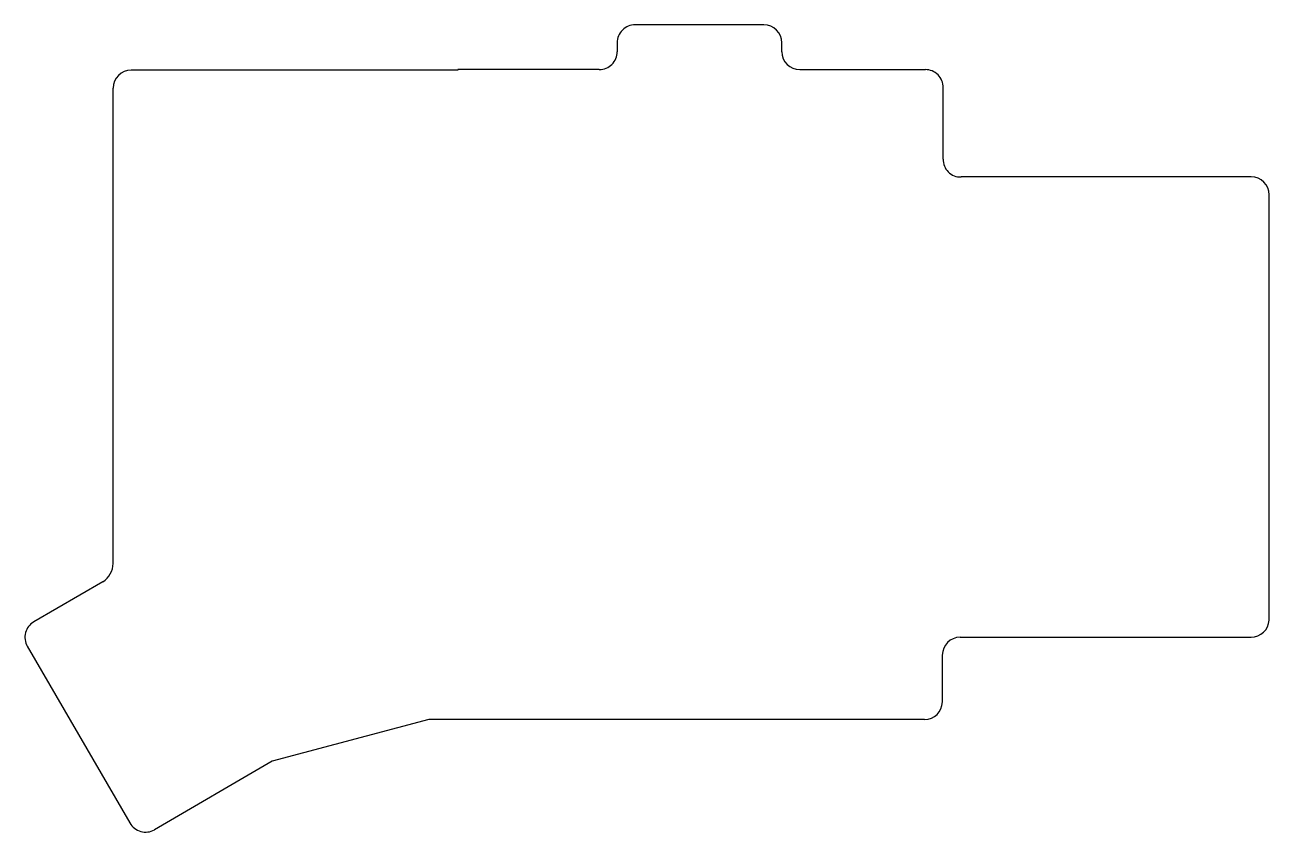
# Model space of a CAD drawing. Extents: x 73 to 212, y -125 to -35.
import ezdxf

# ---------------------------------------------------------------- set-up
doc = ezdxf.new("R2010")
doc.units = 0
doc.layers.add('BLACK', color=7, linetype='CONTINUOUS')

msp = doc.modelspace()

# ---------------------------------------------------------------- linework, layer by layer
at = {"layer": 'BLACK', "linetype": 'CONTINUOUS'}
for p, q in [((155.43, -35.0884), (141.05, -35.0884)), ((139.05, -37.0884), (139.052, -38.0842)), ((157.43, -38.0842), (157.43, -37.0884)), ((121.25, -40.15), (84.77, -40.15)), ((121.25, -40.08), (121.25, -40.15)), ((137.052, -40.0842), (121.25, -40.08)), ((159.43, -40.0842), (173.452, -40.0842)), ((82.77, -95.23), (82.77, -42.15)), ((175.45, -50.07), (175.452, -42.0842)), ((209.834, -52.06), (177.45, -52.07)), ((211.83, -101.56), (211.834, -54.06)), ((81.62, -97.27), (73.92, -101.74)), ((177.35, -103.47), (209.83, -103.462)), ((73.188, -104.472), (84.65, -124.2)), ((175.35, -110.67), (175.35, -105.47)), ((118.035, -112.67), (100.54, -117.32)), ((173.35, -112.67), (118.035, -112.67)), ((100.54, -117.32), (87.39, -124.96))]:
    msp.add_line(p, q, dxfattribs=at)
at = {"layer": 'BLACK'}
for centre, radius, start, end in [((141.05, -37.0884), 2, -270, -179.999), ((155.43, -37.0885), 2.0001, 0.002063, 90), ((137.052, -38.0842), 2, -90.0008, -0.000401), ((159.43, -38.0842), 2, -180, -90), ((84.77, -42.15), 2, 90, 180), ((173.452, -42.0842), 2, -0.000401, 90.0008), ((177.366, -50.1544), 1.9175, -182.523, -87.4772), ((209.834, -54.06), 2, 0, 90), ((80.35, -95.2099), 2.4201, -58.3472, -0.475875), ((74.92, -103.472), 2, -240.001, -149.999), ((209.83, -101.459), 2.0025, -90.0004, -2.891), ((177.35, -105.47), 2.0001, 90.0029, 179.997), ((173.35, -110.67), 2, -90, 0), ((86.3934, -123.234), 1.9931, -151.01, -59.9977)]:
    msp.add_arc(centre, radius, start, end, dxfattribs=at)

doc.saveas('drawing.dxf')
